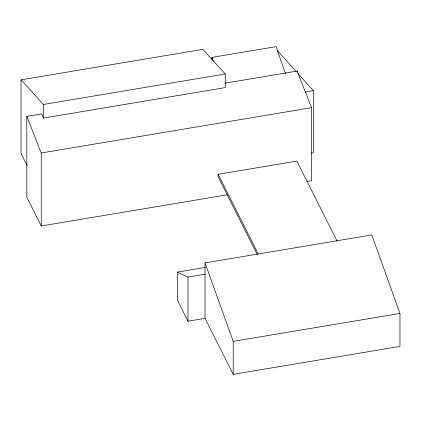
<?xml version="1.0" encoding="UTF-8"?>
<svg xmlns="http://www.w3.org/2000/svg" width="421" height="421" viewBox="0 0 421 421"><rect width="100%" height="100%" fill="white"/><g stroke="black" fill="none" stroke-linecap="round" stroke-linejoin="round"><path stroke-width="0.63" d="M27.181 165.732L21.05 153.539L21.05 79.827L202.869 49.352L225.256 73.991L225.256 87.6L43.431 118.075L41.779 113.88L26.818 116.385L26.818 197.27L41.258 225.982L227.287 194.802M211.952 59.366L211.952 57.409L276.155 46.647L285.554 73.749M21.05 79.827L43.431 104.461L225.256 73.991M224.888 83.19L297.115 71.081L311.556 107.687L311.556 180.677L307.02 181.44M305.099 92.031L313.319 90.652L313.319 152.818L311.424 153.133M26.818 116.385L41.258 152.991L311.556 107.687M257.289 254.605L218.152 176.778L218.152 174.289L296.847 161.096L337.158 241.265M205.032 262.899L371.79 234.944L399.95 313.435L399.95 346.404L233.192 374.353L205.032 318.35L205.032 262.899L233.192 341.384L233.192 374.353M205.032 318.35L187.987 321.207L177.436 300.231L177.436 272.103L205.259 267.44M177.436 272.103L187.987 277.055L205.032 274.197M233.192 341.384L399.95 313.435M277.16 50.367L295.895 71.238M298.073 73.664L313.319 90.652M218.152 174.289L258.168 253.868M211.952 57.409L213.231 61.103M297.115 71.081L297.115 72.386M187.987 277.055L187.987 321.207M43.431 104.461L43.431 118.075M41.258 152.991L41.258 225.982"/></g></svg>
